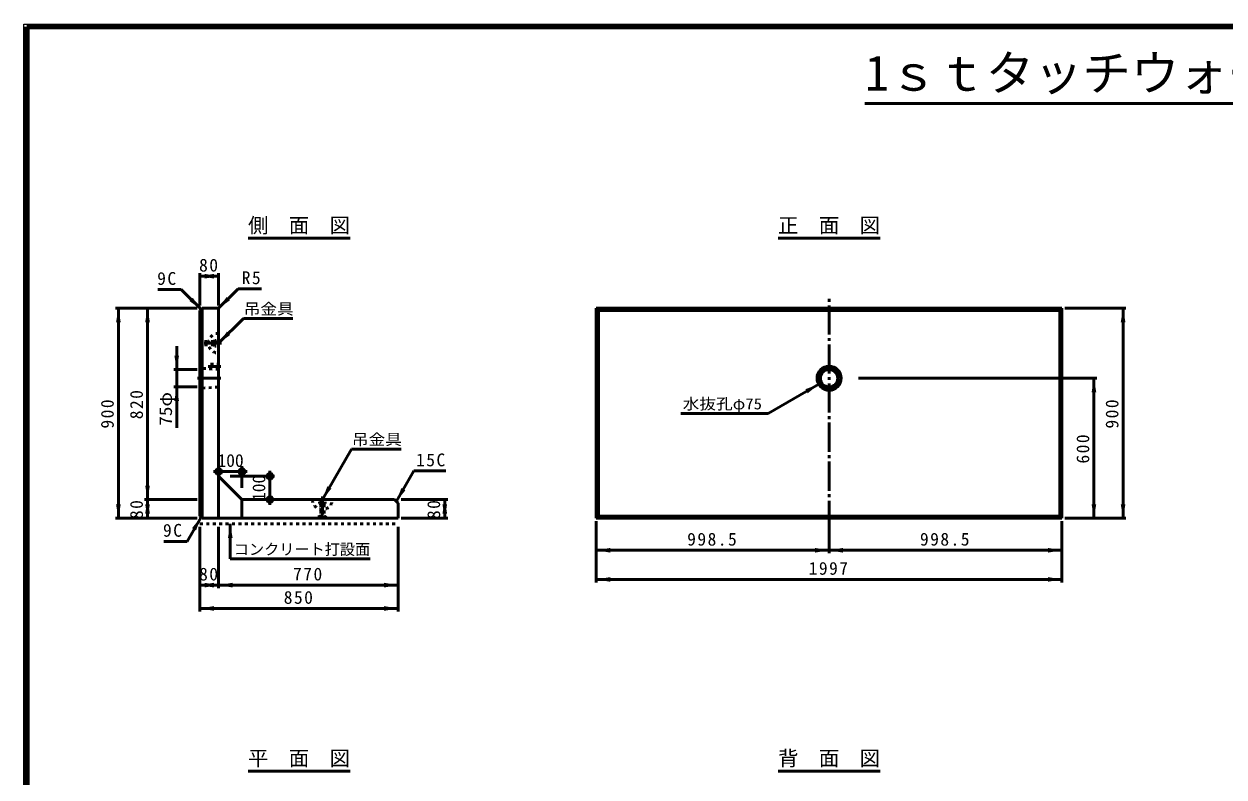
# Model space of a CAD drawing. Units: millimetres, scale not verified, with parts at other scales. Extents: x 100 to 4105, y 100 to 2870.
# Drawn here: x 100 to 2159, y 1579 to 2870 of the extents above; entities that cross this region are included whole.
import ezdxf
from ezdxf.enums import TextEntityAlignment as Align

# ---------------------------------------------------------------- set-up
doc = ezdxf.new("R2010")
doc.units = ezdxf.units.MM
doc.header["$LTSCALE"] = 5
doc.linetypes.add('USER2', pattern=[13.4, 10, -1.2, 1, -1.2])
doc.linetypes.add('USER3', pattern=[2.2, 1, -1.2])
doc.layers.add('V-nasSTD', color=7, linetype='Continuous', lineweight=50)
doc.styles.add('ＭＳ ゴシック', font='')
doc.styles.get('ＭＳ ゴシック').set_extended_font_data('MS Gothic')

msp = doc.modelspace()

# ---------------------------------------------------------------- hatches: boundary and pattern name
at = {"layer": 'V-nasSTD'}
for points in [[(425.944, 2437.517), (425.944, 2433.517), (401.944, 2437.517), (425.944, 2441.517)], [(409.944, 2437.517), (409.944, 2441.517), (433.944, 2437.517), (409.944, 2433.517)], [(386.773, 2397.687), (389.602, 2400.516), (403.744, 2380.717), (383.945, 2394.859)], [(450.329, 2398.901), (453.157, 2396.073), (433.358, 2381.931), (447.5, 2401.73)], [(261.944, 2358.517), (257.944, 2358.517), (261.944, 2382.517), (265.944, 2358.517)], [(311.944, 2358.517), (307.944, 2358.517), (311.944, 2382.517), (315.944, 2358.517)], [(1985.744, 2358.517), (1981.744, 2358.517), (1985.744, 2382.517), (1989.744, 2358.517)], [(450.915, 2339.487), (453.743, 2336.659), (433.944, 2322.517), (448.086, 2342.316)], [(361.944, 2301.517), (365.944, 2301.517), (361.944, 2277.517), (357.944, 2301.517)], [(361.944, 2223.517), (357.944, 2223.517), (361.944, 2247.517), (365.944, 2223.517)], [(1442.719, 2240.217), (1440.719, 2243.681), (1463.504, 2252.217), (1444.719, 2236.753)], [(1935.744, 2238.517), (1931.744, 2238.517), (1935.744, 2262.517), (1939.744, 2238.517)], [(311.944, 2078.517), (315.944, 2078.517), (311.944, 2054.517), (307.944, 2078.517)], [(623.944, 2075.301), (627.408, 2073.301), (611.944, 2054.517), (620.48, 2077.301)], [(750.944, 2072.301), (754.408, 2070.301), (738.944, 2051.517), (747.48, 2074.301)], [(261.944, 2046.517), (265.944, 2046.517), (261.944, 2022.517), (257.944, 2046.517)], [(311.944, 2030.517), (307.944, 2030.517), (311.944, 2054.517), (315.944, 2030.517)], [(311.944, 2046.517), (315.944, 2046.517), (311.944, 2022.517), (307.944, 2046.517)], [(821.944, 2030.517), (817.944, 2030.517), (821.944, 2054.517), (825.944, 2030.517)], [(821.944, 2046.517), (825.944, 2046.517), (821.944, 2022.517), (817.944, 2046.517)], [(1935.744, 2046.517), (1939.744, 2046.517), (1935.744, 2022.517), (1931.744, 2046.517)], [(1985.744, 2046.517), (1989.744, 2046.517), (1985.744, 2022.517), (1981.744, 2046.517)], [(391.744, 2003.532), (388.28, 2005.532), (403.744, 2024.317), (395.208, 2001.532)], [(453.944, 1988.717), (449.944, 1988.717), (453.944, 2012.717), (457.944, 1988.717)], [(1105.944, 1967.517), (1105.944, 1963.517), (1081.944, 1967.517), (1105.944, 1971.517)], [(1457.344, 1967.517), (1457.344, 1971.517), (1481.344, 1967.517), (1457.344, 1963.517)], [(1505.344, 1967.517), (1505.344, 1963.517), (1481.344, 1967.517), (1505.344, 1971.517)], [(1856.744, 1967.517), (1856.744, 1971.517), (1880.744, 1967.517), (1856.744, 1963.517)], [(1105.944, 1917.517), (1105.944, 1913.517), (1081.944, 1917.517), (1105.944, 1921.517)], [(1856.744, 1917.517), (1856.744, 1921.517), (1880.744, 1917.517), (1856.744, 1913.517)], [(425.944, 1907.717), (425.944, 1903.717), (401.944, 1907.717), (425.944, 1911.717)], [(409.944, 1907.717), (409.944, 1911.717), (433.944, 1907.717), (409.944, 1903.717)], [(457.944, 1907.717), (457.944, 1903.717), (433.944, 1907.717), (457.944, 1911.717)], [(717.944, 1907.717), (717.944, 1911.717), (741.944, 1907.717), (717.944, 1903.717)], [(425.944, 1867.717), (425.944, 1863.717), (401.944, 1867.717), (425.944, 1871.717)], [(717.944, 1867.717), (717.944, 1871.717), (741.944, 1867.717), (717.944, 1863.717)]]:
    msp.add_hatch(color=256, dxfattribs=at).paths.add_polyline_path(points)

# ---------------------------------------------------------------- linework, layer by layer
at = {"layer": 'V-nasSTD', "lineweight": 100}
for p, q in [((105, 2865), (105, 105)), ((4100, 2865), (105, 2865))]:
    msp.add_line(p, q, dxfattribs=at)
at = {"layer": 'V-nasSTD'}
for p, q in [((1542.628, 2733.465), (2662.372, 2733.465)), ((484.444, 2502.517), (659.444, 2502.517)), ((1393.844, 2502.517), (1568.844, 2502.517)), ((401.944, 2442.517), (401.944, 2387.517)), ((433.944, 2437.517), (401.944, 2437.517)), ((433.944, 2442.517), (433.944, 2387.517)), ((369.803, 2414.658), (329.803, 2414.658)), ((403.744, 2380.717), (369.803, 2414.658)), ((433.358, 2381.931), (467.299, 2415.872)), ((467.299, 2415.872), (507.299, 2415.872)), ((396.944, 2382.517), (256.944, 2382.517)), ((261.944, 2382.517), (261.944, 2022.517)), ((311.944, 2382.517), (311.944, 2054.517)), ((405.544, 2382.517), (401.944, 2378.917)), ((401.944, 2378.917), (401.944, 2026.117)), ((431.944, 2382.517), (405.544, 2382.517)), ((405.544, 2382.517), (405.544, 2022.517)), ((433.944, 2380.517), (433.944, 2022.517)), ((1081.944, 2382.517), (1081.944, 2022.517)), ((1880.744, 2382.517), (1081.944, 2382.517)), ((1081.944, 2382.517), (1085.544, 2378.917)), ((1085.544, 2378.917), (1085.544, 2026.117)), ((1877.144, 2378.917), (1085.544, 2378.917)), ((1877.144, 2378.917), (1880.744, 2382.517)), ((1877.144, 2026.117), (1877.144, 2378.917)), ((1880.744, 2022.517), (1880.744, 2382.517)), ((1990.744, 2382.517), (1885.744, 2382.517)), ((1985.744, 2382.517), (1985.744, 2022.517)), ((433.944, 2322.517), (476.37, 2364.943)), ((476.37, 2364.943), (561.37, 2364.943)), ((361.944, 2317.517), (361.944, 2277.517)), ((356.944, 2277.517), (396.944, 2277.517)), ((361.944, 2277.517), (361.944, 2247.517)), ((356.944, 2247.517), (396.944, 2247.517)), ((361.944, 2247.517), (361.944, 2177.517)), ((1376.901, 2202.217), (1463.504, 2252.217)), ((1940.744, 2262.517), (1531.744, 2262.517)), ((1935.744, 2262.517), (1935.744, 2022.517)), ((1226.901, 2202.217), (1376.901, 2202.217)), ((611.944, 2054.517), (661.944, 2141.119)), ((661.944, 2141.119), (746.944, 2141.119)), ((424.944, 2102.517), (482.944, 2102.517)), ((473.944, 2111.517), (473.944, 2074.517)), ((521.944, 2103.517), (521.944, 2045.517)), ((738.944, 2051.517), (768.944, 2103.478)), ((768.944, 2103.478), (823.944, 2103.478)), ((433.944, 2094.517), (473.944, 2054.517)), ((453.944, 2094.517), (529.944, 2094.517)), ((396.944, 2054.517), (306.944, 2054.517)), ((311.944, 2054.517), (311.944, 2022.517)), ((473.944, 2054.517), (735.944, 2054.517)), ((473.944, 2022.517), (473.944, 2054.517)), ((735.944, 2054.517), (741.944, 2048.517)), ((741.944, 2022.517), (741.944, 2048.517)), ((826.944, 2054.517), (746.944, 2054.517)), ((821.944, 2054.517), (821.944, 2022.517)), ((396.944, 2022.517), (256.944, 2022.517)), ((403.744, 2024.317), (379.744, 1982.747)), ((401.944, 2026.117), (405.544, 2022.517)), ((405.544, 2022.517), (741.944, 2022.517)), ((826.944, 2022.517), (746.944, 2022.517)), ((1085.544, 2026.117), (1081.944, 2022.517)), ((1081.944, 2022.517), (1880.744, 2022.517)), ((1085.544, 2026.117), (1877.144, 2026.117)), ((1877.144, 2026.117), (1880.744, 2022.517)), ((1990.744, 2022.517), (1885.744, 2022.517)), ((401.944, 1862.717), (401.944, 2007.717)), ((433.944, 1902.717), (433.944, 2007.717)), ((453.944, 1952.717), (453.944, 2012.717)), ((741.944, 1862.717), (741.944, 2007.717)), ((1081.944, 2017.517), (1081.944, 1912.517)), ((1481.344, 2017.517), (1481.344, 1962.517)), ((1880.744, 2017.517), (1880.744, 1912.517)), ((379.744, 1982.747), (339.744, 1982.747)), ((1081.944, 1967.517), (1481.344, 1967.517)), ((1481.344, 1967.517), (1880.744, 1967.517)), ((453.944, 1952.717), (693.944, 1952.717)), ((1081.944, 1917.517), (1880.744, 1917.517)), ((433.944, 1907.717), (401.944, 1907.717)), ((741.944, 1907.717), (433.944, 1907.717)), ((741.944, 1867.717), (401.944, 1867.717)), ((484.444, 1588.717), (659.444, 1588.717)), ((1393.844, 1588.717), (1568.844, 1588.717))]:
    msp.add_line(p, q, dxfattribs=at)
at = {"layer": 'V-nasSTD', "linetype": 'USER2'}
for p, q in [((1481.344, 2002.517), (1481.344, 2402.517)), ((438.944, 2322.517), (408.944, 2322.517)), ((415.944, 2282.517), (437.944, 2282.517)), ((437.944, 2262.517), (397.944, 2262.517)), ((611.944, 2059.517), (611.944, 2029.517))]:
    msp.add_line(p, q, dxfattribs=at)
at = {"layer": 'V-nasSTD', "linetype": 'USER3'}
for p, q in [((402.744, 2329.517), (402.744, 2315.517)), ((403.944, 2329.517), (402.744, 2329.517)), ((403.944, 2329.517), (405.944, 2325.317)), ((403.944, 2329.517), (403.944, 2315.517)), ((427.144, 2327.517), (425.944, 2325.317)), ((429.944, 2327.517), (427.144, 2327.517)), ((427.144, 2327.517), (427.144, 2317.517)), ((429.944, 2327.517), (429.944, 2317.517)), ((403.944, 2315.517), (402.744, 2315.517)), ((405.944, 2319.717), (403.944, 2315.517)), ((425.944, 2325.317), (405.944, 2325.317)), ((405.944, 2325.317), (405.944, 2319.717)), ((425.944, 2319.717), (405.944, 2319.717)), ((425.944, 2325.317), (425.944, 2319.717)), ((425.944, 2319.717), (427.144, 2317.517)), ((429.944, 2317.517), (427.144, 2317.517)), ((419.944, 2278.517), (419.944, 2286.517)), ((419.944, 2286.517), (433.944, 2286.517)), ((405.944, 2279.517), (401.944, 2283.117)), ((433.944, 2277.517), (405.944, 2279.517)), ((405.944, 2245.517), (405.944, 2279.517)), ((433.944, 2278.517), (419.944, 2278.517)), ((433.944, 2247.517), (433.944, 2277.517)), ((405.944, 2245.517), (401.944, 2241.917)), ((405.944, 2245.517), (433.944, 2247.517)), ((606.944, 2050.517), (616.944, 2050.517)), ((606.944, 2050.517), (606.944, 2047.717)), ((606.944, 2047.717), (609.144, 2046.517)), ((606.944, 2047.717), (616.944, 2047.717)), ((609.144, 2046.517), (609.144, 2026.517)), ((609.144, 2046.517), (614.744, 2046.517)), ((614.744, 2046.517), (616.944, 2047.717)), ((614.744, 2046.517), (614.744, 2026.517)), ((616.944, 2050.517), (616.944, 2047.717)), ((604.944, 2024.517), (609.144, 2026.517)), ((604.944, 2024.517), (604.944, 2023.317)), ((604.944, 2024.517), (618.944, 2024.517)), ((604.944, 2023.317), (618.944, 2023.317)), ((609.144, 2026.517), (614.744, 2026.517)), ((614.744, 2026.517), (618.944, 2024.517)), ((618.944, 2024.517), (618.944, 2023.317)), ((401.944, 2012.717), (741.944, 2012.717))]:
    msp.add_line(p, q, dxfattribs=at)
at = {"layer": 'V-nasSTD', "lineweight": 13}
msp.add_lwpolyline([(100, 100), (100, 2870), (4105, 2870), (4105, 100)], close=True, dxfattribs=at)
at = {"layer": 'V-nasSTD'}
for centre, radius in [((1481.344, 2262.517), 20.6), ((1481.344, 2262.517), 17), ((1481.344, 2262.517), 15), ((433.944, 2102.517), 5), ((473.944, 2102.517), 5), ((521.944, 2094.517), 5), ((521.944, 2054.517), 5)]:
    msp.add_circle(centre, radius, dxfattribs=at)
msp.add_arc((431.944, 2380.517), 2, 0, 90, dxfattribs=at)
at = {"layer": 'V-nasSTD', "linetype": 'USER3'}
for centre, start, end in [((433.944, 2322.517), 90, 270), ((611.944, 2054.517), 180, 0)]:
    msp.add_arc(centre, 17.2, start, end, dxfattribs=at)

# ---------------------------------------------------------------- texts
at = {"layer": 'V-nasSTD', "style": 'ＭＳ ゴシック'}
for s, height, p in [('1ｓｔタッチウォール  Ｈ=900', 60.81, (2102.5, 2816.409)), ('側\u3000面\u3000図', 25.66, (571.944, 2537.517)), ('正\u3000面\u3000図', 25.66, (1481.344, 2537.517)), ('100', 21.99, (454.444, 2132.517)), ('コンクリート打設面', 19.06, (576.972, 1978.717)), ('背\u3000面\u3000図', 25.66, (1481.344, 1623.717)), ('平\u3000面\u3000図', 25.66, (571.944, 1623.717))]:
    msp.add_text(s, height=height, dxfattribs=at).set_placement(p, align=Align.TOP_CENTER)
at = {"layer": 'V-nasSTD', "style": 'ＭＳ ゴシック', "width": 1.1}
for s, p in [('吊金具', (519.87, 2390.943)), ('水抜孔φ75', (1298.151, 2228.217)), ('吊金具', (705.444, 2167.119))]:
    msp.add_text(s, height=19.06, dxfattribs=at).set_placement(p, align=Align.TOP_CENTER)
msp.add_text('75φ', height=21.99, rotation=90, dxfattribs=at).set_placement((331.944, 2210.017), align=Align.TOP_CENTER)
at = {"layer": 'V-nasSTD', "style": 'ＭＳ ゴシック'}
msp.add_text('100', height=21.99, rotation=90, dxfattribs=at).set_placement((491.944, 2074.517), align=Align.TOP_CENTER)
at = {"layer": 'V-nasSTD', "char_height": 21.99, "attachment_point": 2, "style": 'ＭＳ ゴシック'}
for s, insert in [('\\T1.17;80', (417.944, 2467.517)), ('\\T1.17;9C', (346.053, 2444.658)), ('\\T1.17;R5', (491.049, 2445.872)), ('\\T1.17;15C', (798.944, 2133.478)), ('\\T1.17;9C', (355.994, 2012.747)), ('\\T1.17;998.5', (1281.644, 1997.517)), ('\\T1.17;998.5', (1681.044, 1997.517)), ('\\T1.17;80', (417.944, 1937.717)), ('\\T1.17;770', (587.944, 1937.717)), ('\\T1.17;1997', (1481.344, 1947.517)), ('\\T1.17;850', (571.944, 1897.717))]:
    msp.add_mtext(s, dxfattribs=dict(at, insert=insert))
at = {"layer": 'V-nasSTD', "char_height": 21.99, "attachment_point": 2, "rotation": 90, "style": 'ＭＳ ゴシック'}
for s, insert in [('\\T1.17;900', (231.944, 2202.517)), ('\\T1.17;820', (281.944, 2218.517)), ('\\T1.17;900', (1955.744, 2202.517)), ('\\T1.17;600', (1905.744, 2142.517)), ('\\T1.17;80', (281.944, 2038.516)), ('\\T1.17;80', (791.944, 2038.516))]:
    msp.add_mtext(s, dxfattribs=dict(at, insert=insert))

doc.saveas('drawing.dxf')
